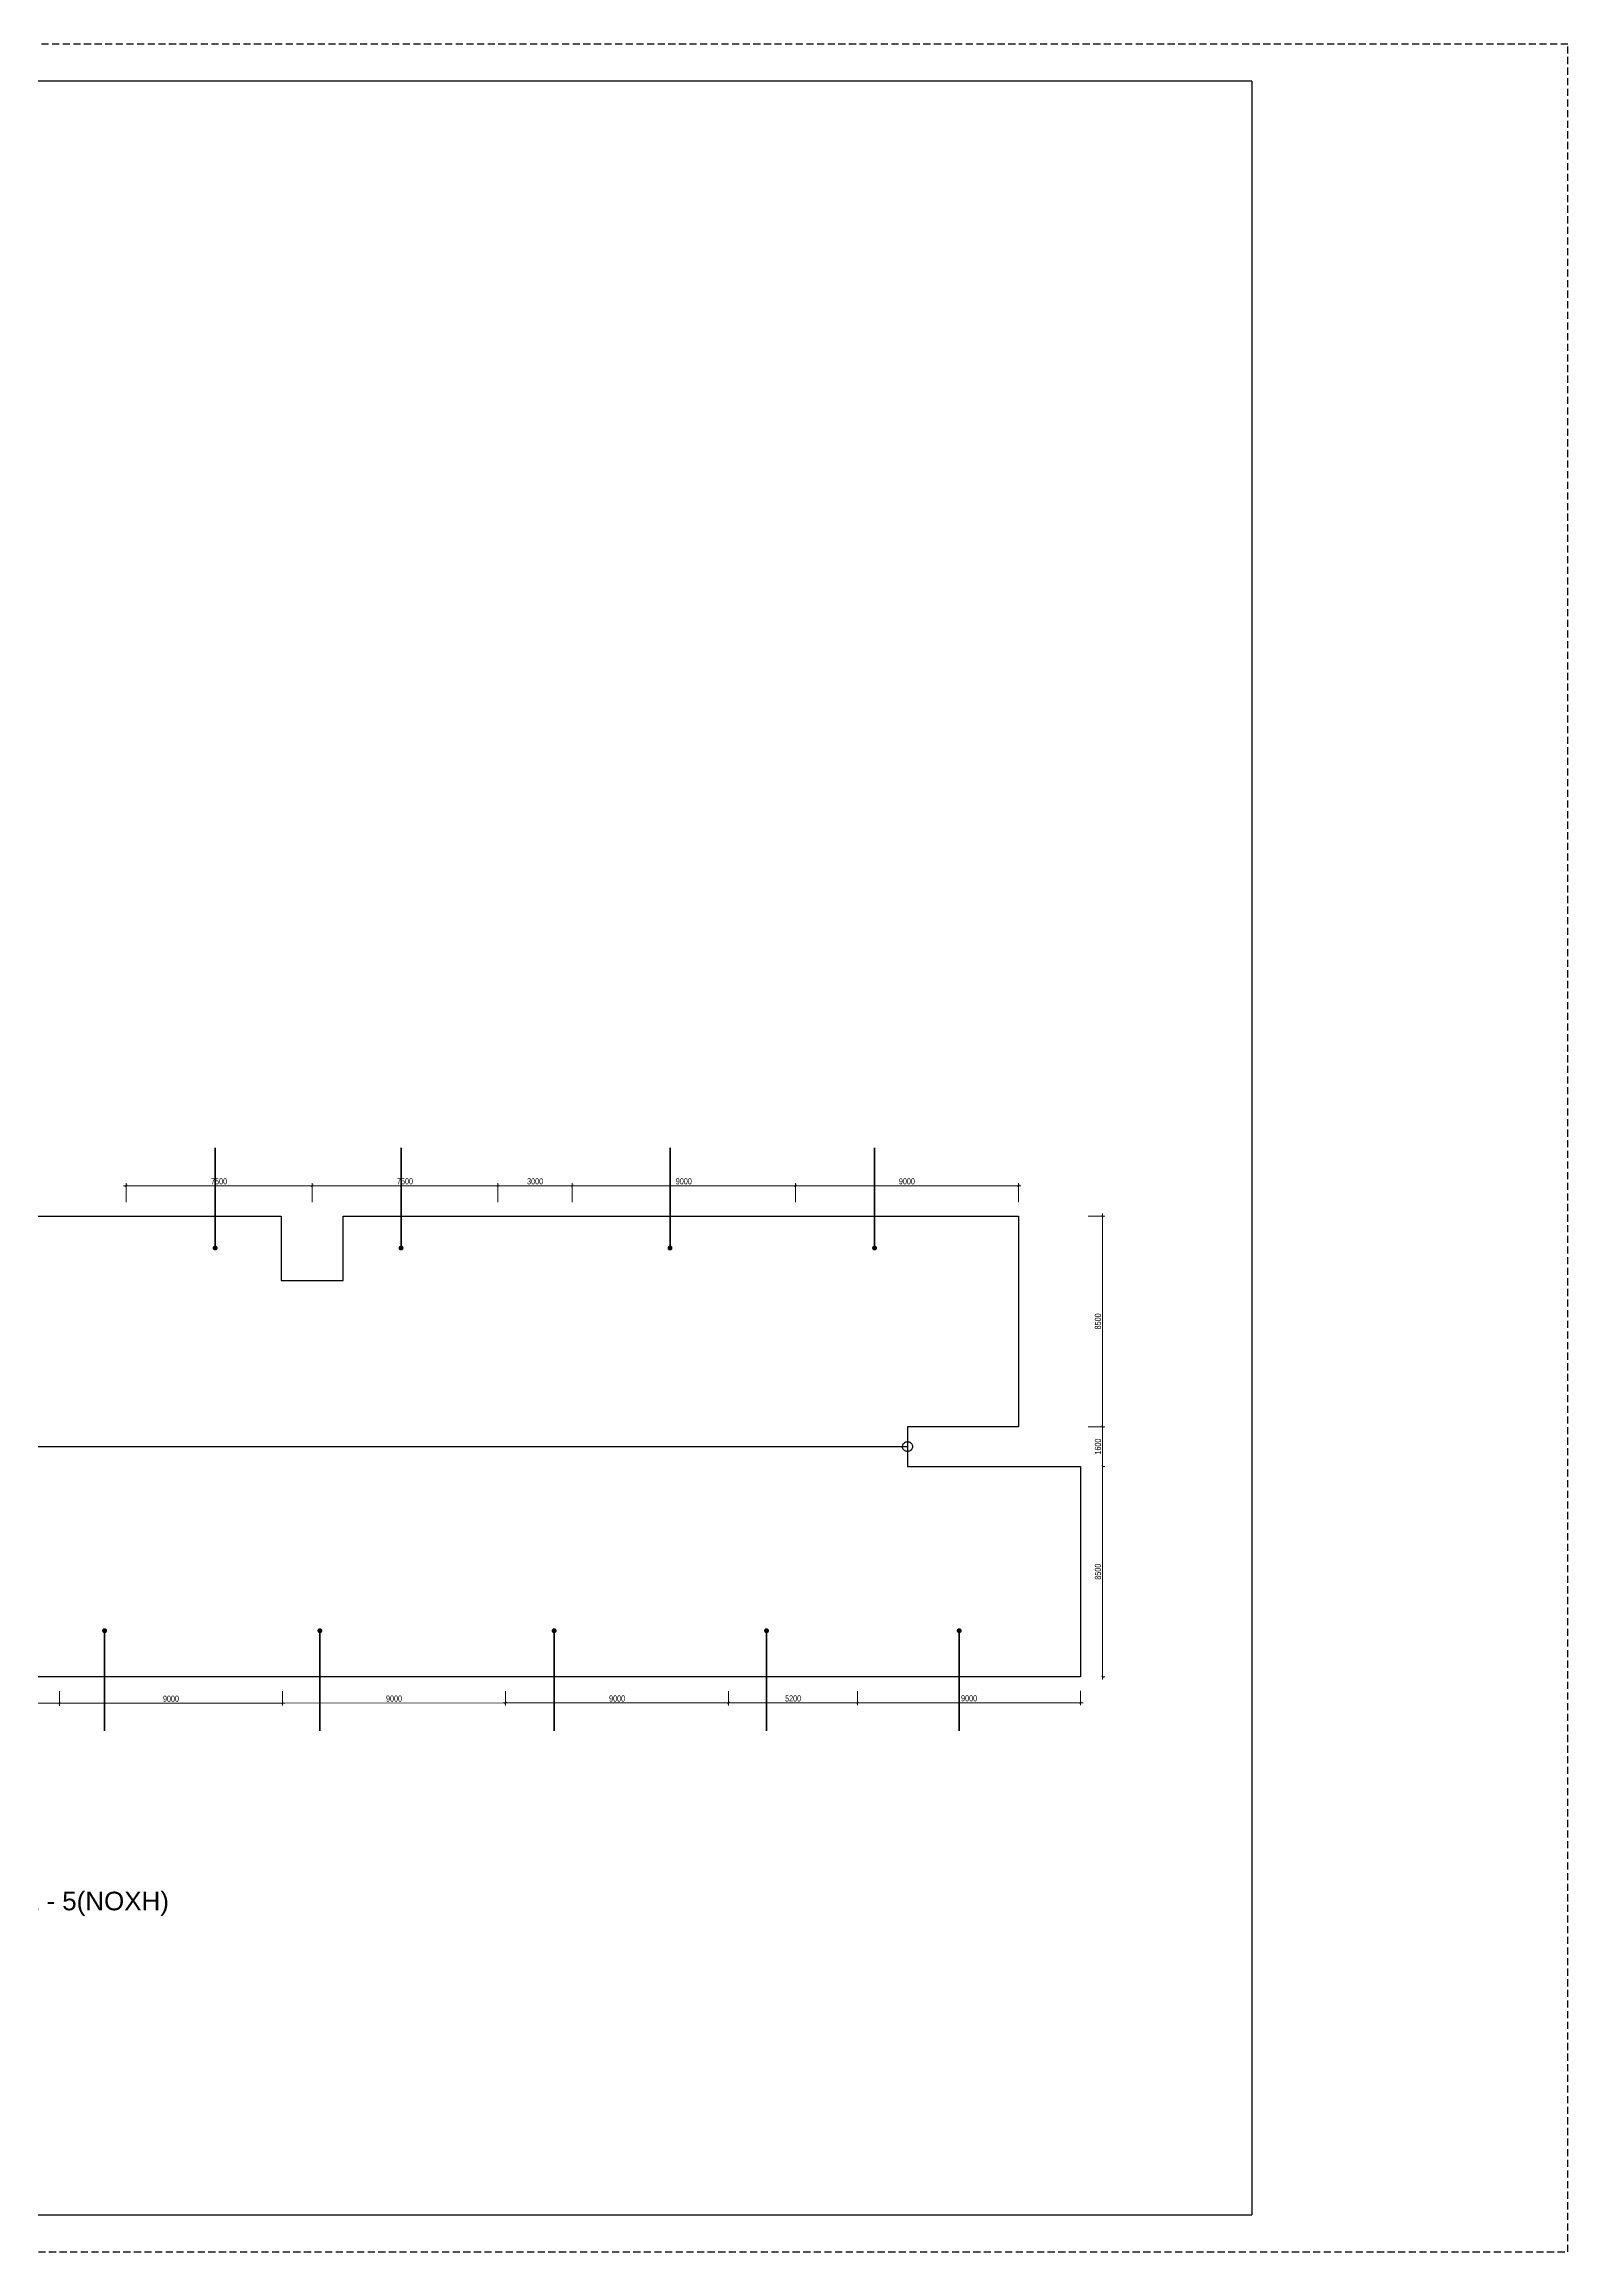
# Model space of a CAD drawing. Header units: millimetres. Extents: x 43 to 126043, y -89269 to -169.
# Drawn here: x 64572 to 126043, y -89269 to -169 of the extents above; entities that cross this region are included whole.
import ezdxf
from ezdxf.enums import TextEntityAlignment as Align

# ---------------------------------------------------------------- set-up
doc = ezdxf.new("R2010")
doc.units = ezdxf.units.MM
doc.linetypes.add('HIDDEN', pattern=[9.525, 6.35, -3.175])
doc.layers.get('0').update_dxf_attribs({"color": 231})
doc.layers.get('DefPoints').update_dxf_attribs({"color": 191})
for name, color, linetype, lineweight in [('A-SHBD', 7, 'Continuous', 35), ('A-TEXT', 255, 'Continuous', 25), ('A-WALL-INT', 31, 'Continuous', 20)]:
    doc.layers.add(name, color=color, linetype=linetype, lineweight=lineweight)
doc.layers.add('MDI-BAO', color=1, linetype='Continuous')
doc.layers.add('MDI-HANHLANG', color=5, linetype='HIDDEN', plot=False)
doc.styles.add('250602-MB CO CAU CĂN HO X1-3A-1$0$style1', font='arial.ttf')
doc.styles.add('VTK_Arial', font='arial.ttf', dxfattribs={"width": 0.8})
doc.dimstyles.new('250602-MB CO CAU CĂN HO X1-3A-1$0$Dim_50', dxfattribs={"dimscale": 50, "dimtxt": 2, "dimasz": 1.5, "dimexe": 1, "dimexo": 0, "dimgap": 1, "dimtad": 1, "dimdec": 0, "dimlfac": -1, "dimzin": 12, "dimdsep": 46, "dimtxsty": '250602-MB CO CAU CĂN HO X1-3A-1$0$style1', "dimblk1": '250602-MB CO CAU CĂN HO X1-3A-1$0$_ARCHTICK', "dimblk2": '250602-MB CO CAU CĂN HO X1-3A-1$0$_ARCHTICK', "dimsah": 1, "dimcen": 1.5, "dimdle": 1.5, "dimclrd": 256, "dimclre": 256, "dimclrt": 2, "dimadec": 1, "dimazin": 3, "dimtm": 1e-09, "dimtfac": 0.416667, "dimtdec": 0, "dimtix": 1, "dimtmove": 2, "dimatfit": 3, "dimfxl": 7, "dimfxlon": 1, "dimtolj": 1, "dimtzin": 0, "dimlwd": -1, "dimlwe": -1, "dimarcsym": 1})
doc.dimstyles.new('A-2.5-DIM100', dxfattribs={"dimscale": 100, "dimtxt": 2.5, "dimasz": 1, "dimexe": 1, "dimexo": 0, "dimgap": 0.5, "dimtad": 1, "dimdec": 0, "dimzin": 12, "dimdsep": 46, "dimtxsty": 'VTK_Arial', "dimblk": 'ARCHTICK', "dimcen": 0, "dimdle": 1, "dimclrd": 256, "dimclre": 256, "dimclrt": 7, "dimadec": 1, "dimazin": 3, "dimtfac": 1, "dimtdec": 0, "dimtmove": 0, "dimatfit": 2, "dimfxl": 20, "dimtolj": 1, "dimtzin": 0, "dimlwd": -1, "dimlwe": -1, "dimarcsym": 0})

# ---------------------------------------------------------------- blocks, each defined once
blk = doc.blocks.new('VTK-A1_BoKhungTen')
at = {"layer": 'DefPoints', "linetype": 'HIDDEN', "ltscale": 0.3}
blk.add_lwpolyline([(0, -594), (840, -594), (840, 0), (0, 0)], close=True, dxfattribs=at)
at = {"layer": 'DefPoints'}
for points in [[(755, -10), (30, -10), (30, -584), (755, -584)], [(755, -10), (755, -584)]]:
    blk.add_lwpolyline(points, dxfattribs=at)
blk = doc.blocks.new('250602-MB CO CAU CĂN HO X1-3A-1$0$_ARCHTICK')
at = {"color": 0, "linetype": 'ByBlock', "const_width": 0.15}
blk.add_lwpolyline([(-0.5, -0.5), (0.5, 0.5)], dxfattribs=at)
blk = doc.blocks.new('_ArchTick')
at = {"color": 0, "linetype": 'ByBlock', "const_width": 0.15}
blk.add_lwpolyline([(-0.5, -0.5), (0.5, 0.5)], dxfattribs=at)
blk = doc.blocks.new('*D246')
at = {"layer": 'A-WALL-INT', "transparency": 16777216}
for p, q in [((67779, -46242), (75479, -46242)), ((67879, -46902), (67879, -46142)), ((75379, -46902), (75379, -46142))]:
    blk.add_line(p, q, dxfattribs=at)
at = {"layer": 'DefPoints', "color": 0, "transparency": 16777216}
for p in [(75379, -46242), (67879, -46902, 0), (75379, -46902, 0)]:
    blk.add_point(p, dxfattribs=at)
at = {"layer": 'A-WALL-INT', "transparency": 16777216, "xscale": 100, "yscale": 100, "zscale": 100, "rotation": 180}
blk.add_blockref('_ArchTick', (67879, -46242), dxfattribs=at)
at = {"layer": 'A-WALL-INT', "transparency": 16777216, "xscale": 100, "yscale": 100, "zscale": 100}
blk.add_blockref('_ArchTick', (75379, -46242), dxfattribs=at)
at = {"layer": 'A-WALL-INT', "color": 7, "transparency": 16777216, "insert": (71629, -46064), "char_height": 250, "attachment_point": 5, "style": 'VTK_Arial'}
blk.add_mtext('\\A1;7500', dxfattribs=at)
blk = doc.blocks.new('*D247')
at = {"layer": 'A-WALL-INT', "transparency": 16777216}
for p, q in [((75279, -46242), (82979, -46242)), ((75379, -46902), (75379, -46142)), ((82879, -46902), (82879, -46142))]:
    blk.add_line(p, q, dxfattribs=at)
at = {"layer": 'DefPoints', "color": 0, "transparency": 16777216}
for p in [(82879, -46242), (75379, -46902, 0), (82879, -46902, 0)]:
    blk.add_point(p, dxfattribs=at)
at = {"layer": 'A-WALL-INT', "transparency": 16777216, "xscale": 100, "yscale": 100, "zscale": 100, "rotation": 180}
blk.add_blockref('_ArchTick', (75379, -46242), dxfattribs=at)
at = {"layer": 'A-WALL-INT', "transparency": 16777216, "xscale": 100, "yscale": 100, "zscale": 100}
blk.add_blockref('_ArchTick', (82879, -46242), dxfattribs=at)
at = {"layer": 'A-WALL-INT', "color": 7, "transparency": 16777216, "insert": (79129, -46064), "char_height": 250, "attachment_point": 5, "style": 'VTK_Arial'}
blk.add_mtext('\\A1;7500', dxfattribs=at)
blk = doc.blocks.new('*D248')
at = {"layer": 'A-WALL-INT', "transparency": 16777216}
for p, q in [((82779, -46242), (85979, -46242)), ((82879, -46902), (82879, -46142)), ((85879, -46902), (85879, -46142))]:
    blk.add_line(p, q, dxfattribs=at)
at = {"layer": 'DefPoints', "color": 0, "transparency": 16777216}
for p in [(85879, -46242), (82879, -46902, 0), (85879, -46902, 0)]:
    blk.add_point(p, dxfattribs=at)
at = {"layer": 'A-WALL-INT', "transparency": 16777216, "xscale": 100, "yscale": 100, "zscale": 100, "rotation": 180}
blk.add_blockref('_ArchTick', (82879, -46242), dxfattribs=at)
at = {"layer": 'A-WALL-INT', "transparency": 16777216, "xscale": 100, "yscale": 100, "zscale": 100}
blk.add_blockref('_ArchTick', (85879, -46242), dxfattribs=at)
at = {"layer": 'A-WALL-INT', "color": 7, "transparency": 16777216, "insert": (84379, -46064), "char_height": 250, "attachment_point": 5, "style": 'VTK_Arial'}
blk.add_mtext('\\A1;3000', dxfattribs=at)
blk = doc.blocks.new('*D249')
at = {"layer": 'A-WALL-INT', "transparency": 16777216}
for p, q in [((85779, -46242), (94979, -46242)), ((85879, -46902), (85879, -46142)), ((94879, -46902), (94879, -46142))]:
    blk.add_line(p, q, dxfattribs=at)
at = {"layer": 'DefPoints', "color": 0, "transparency": 16777216}
for p in [(94879, -46242), (85879, -46902, 0), (94879, -46902, 0)]:
    blk.add_point(p, dxfattribs=at)
at = {"layer": 'A-WALL-INT', "transparency": 16777216, "xscale": 100, "yscale": 100, "zscale": 100, "rotation": 180}
blk.add_blockref('_ArchTick', (85879, -46242), dxfattribs=at)
at = {"layer": 'A-WALL-INT', "transparency": 16777216, "xscale": 100, "yscale": 100, "zscale": 100}
blk.add_blockref('_ArchTick', (94879, -46242), dxfattribs=at)
at = {"layer": 'A-WALL-INT', "color": 7, "transparency": 16777216, "insert": (90379, -46064), "char_height": 250, "attachment_point": 5, "style": 'VTK_Arial'}
blk.add_mtext('\\A1;9000', dxfattribs=at)
blk = doc.blocks.new('*D250')
at = {"layer": 'A-WALL-INT', "transparency": 16777216}
for p, q in [((94779, -46242), (103979, -46242)), ((94879, -46902), (94879, -46142)), ((103879, -46902), (103879, -46142))]:
    blk.add_line(p, q, dxfattribs=at)
at = {"layer": 'DefPoints', "color": 0, "transparency": 16777216}
for p in [(103879, -46242), (94879, -46902, 0), (103879, -46902, 0)]:
    blk.add_point(p, dxfattribs=at)
at = {"layer": 'A-WALL-INT', "transparency": 16777216, "xscale": 100, "yscale": 100, "zscale": 100, "rotation": 180}
blk.add_blockref('_ArchTick', (94879, -46242), dxfattribs=at)
at = {"layer": 'A-WALL-INT', "transparency": 16777216, "xscale": 100, "yscale": 100, "zscale": 100}
blk.add_blockref('_ArchTick', (103879, -46242), dxfattribs=at)
at = {"layer": 'A-WALL-INT', "color": 7, "transparency": 16777216, "insert": (99379, -46064), "char_height": 250, "attachment_point": 5, "style": 'VTK_Arial'}
blk.add_mtext('\\A1;9000', dxfattribs=at)
blk = doc.blocks.new('*D251')
at = {"layer": 'A-WALL-INT', "transparency": 16777216}
for p, q in [((106688, -47468), (107366, -47468)), ((107266, -47368), (107266, -56068)), ((106688, -55968), (107366, -55968))]:
    blk.add_line(p, q, dxfattribs=at)
at = {"layer": 'DefPoints', "color": 0, "transparency": 16777216}
for p in [(106688, -47468, 0), (106688, -55968, 0), (107266, -55968)]:
    blk.add_point(p, dxfattribs=at)
at = {"layer": 'A-WALL-INT', "transparency": 16777216, "xscale": 100, "yscale": 100, "zscale": 100}
for p, rotation in [((107266, -47468), 90), ((107266, -55968), 270)]:
    blk.add_blockref('_ArchTick', p, dxfattribs=dict(at, rotation=rotation))
at = {"layer": 'A-WALL-INT', "color": 7, "transparency": 16777216, "insert": (107088, -51718), "char_height": 250, "attachment_point": 5, "rotation": 90, "style": 'VTK_Arial'}
blk.add_mtext('\\A1;8500', dxfattribs=at)
blk = doc.blocks.new('*D252')
at = {"layer": 'A-WALL-INT', "transparency": 16777216}
for p, q in [((106688, -55968), (107366, -55968)), ((107266, -55868), (107266, -57668)), ((107266, -57568), (107366, -57568))]:
    blk.add_line(p, q, dxfattribs=at)
at = {"layer": 'DefPoints', "color": 0, "transparency": 16777216}
for p in [(106688, -55968, 0), (107266, -57568, 0), (107266, -57568)]:
    blk.add_point(p, dxfattribs=at)
at = {"layer": 'A-WALL-INT', "transparency": 16777216, "xscale": 100, "yscale": 100, "zscale": 100}
for p, rotation in [((107266, -55968), 90), ((107266, -57568), 270)]:
    blk.add_blockref('_ArchTick', p, dxfattribs=dict(at, rotation=rotation))
at = {"layer": 'A-WALL-INT', "color": 7, "transparency": 16777216, "insert": (107088, -56768), "char_height": 250, "attachment_point": 5, "rotation": 90, "style": 'VTK_Arial'}
blk.add_mtext('\\A1;1600', dxfattribs=at)
blk = doc.blocks.new('*D253')
at = {"layer": 'A-WALL-INT', "transparency": 16777216}
for p, q in [((107266, -57468), (107266, -66168)), ((107266, -57568), (107366, -57568)), ((107266, -66068), (107366, -66068))]:
    blk.add_line(p, q, dxfattribs=at)
at = {"layer": 'DefPoints', "color": 0, "transparency": 16777216}
for p in [(107266, -57568, 0), (107266, -66068, 0), (107266, -66068)]:
    blk.add_point(p, dxfattribs=at)
at = {"layer": 'A-WALL-INT', "transparency": 16777216, "xscale": 100, "yscale": 100, "zscale": 100}
for p, rotation in [((107266, -57568), 90), ((107266, -66068), 270)]:
    blk.add_blockref('_ArchTick', p, dxfattribs=dict(at, rotation=rotation))
at = {"layer": 'A-WALL-INT', "color": 7, "transparency": 16777216, "insert": (107088, -61818), "char_height": 250, "attachment_point": 5, "rotation": 90, "style": 'VTK_Arial'}
blk.add_mtext('\\A1;8500', dxfattribs=at)
blk = doc.blocks.new('*D254')
at = {"layer": 'A-WALL-INT', "transparency": 16777216}
for p, q in [((97387, -66635), (97387, -67210)), ((106387, -66630), (106387, -67205)), ((106487, -67105), (97287, -67110))]:
    blk.add_line(p, q, dxfattribs=at)
at = {"layer": 'DefPoints', "color": 0, "transparency": 16777216}
for p in [(97387, -66635, 0), (106387, -66630, 0), (97387, -67110)]:
    blk.add_point(p, dxfattribs=at)
at = {"layer": 'A-WALL-INT', "transparency": 16777216, "xscale": 100, "yscale": 100, "zscale": 100}
for p, rotation in [((97387, -67110), 180.0318309853435), ((106387, -67105), 0.03183098534361939)]:
    blk.add_blockref('_ArchTick', p, dxfattribs=dict(at, rotation=rotation))
at = {"layer": 'A-WALL-INT', "color": 7, "transparency": 16777216, "insert": (101887, -66930), "char_height": 250, "attachment_point": 5, "rotation": 0.03183, "style": 'VTK_Arial'}
blk.add_mtext('\\A1;9000', dxfattribs=at)
blk = doc.blocks.new('*D255')
at = {"layer": 'A-WALL-INT', "transparency": 16777216}
for p, q in [((92187, -66635), (92187, -67213)), ((97387, -66635), (97387, -67210)), ((97487, -67110), (92087, -67113))]:
    blk.add_line(p, q, dxfattribs=at)
at = {"layer": 'DefPoints', "color": 0, "transparency": 16777216}
for p in [(92187, -66635, 0), (97387, -66635, 0), (92187, -67113)]:
    blk.add_point(p, dxfattribs=at)
at = {"layer": 'A-WALL-INT', "transparency": 16777216, "xscale": 100, "yscale": 100, "zscale": 100}
for p, rotation in [((92187, -67113), 180.0318309853435), ((97387, -67110), 0.03183098534361939)]:
    blk.add_blockref('_ArchTick', p, dxfattribs=dict(at, rotation=rotation))
at = {"layer": 'A-WALL-INT', "color": 7, "transparency": 16777216, "insert": (94787, -66934), "char_height": 250, "attachment_point": 5, "rotation": 0.03183, "style": 'VTK_Arial'}
blk.add_mtext('\\A1;5200', dxfattribs=at)
blk = doc.blocks.new('*D256')
at = {"layer": 'A-WALL-INT', "transparency": 16777216}
for p, q in [((83187, -66635), (83187, -67218)), ((92187, -66635), (92187, -67213)), ((92287, -67113), (83087, -67118))]:
    blk.add_line(p, q, dxfattribs=at)
at = {"layer": 'DefPoints', "color": 0, "transparency": 16777216}
for p in [(83187, -66635, 0), (92187, -66635, 0), (83187, -67118)]:
    blk.add_point(p, dxfattribs=at)
at = {"layer": 'A-WALL-INT', "transparency": 16777216, "xscale": 100, "yscale": 100, "zscale": 100}
for p, rotation in [((83187, -67118), 180.0318309853435), ((92187, -67113), 0.03183098534361939)]:
    blk.add_blockref('_ArchTick', p, dxfattribs=dict(at, rotation=rotation))
at = {"layer": 'A-WALL-INT', "color": 7, "transparency": 16777216, "insert": (87687, -66938), "char_height": 250, "attachment_point": 5, "rotation": 0.03183, "style": 'VTK_Arial'}
blk.add_mtext('\\A1;9000', dxfattribs=at)
blk = doc.blocks.new('*D257')
at = {"layer": 'A-WALL-INT', "transparency": 16777216}
for p, q in [((74187, -66635), (74187, -67223)), ((83187, -66635), (83187, -67218)), ((83287, -67118), (74087, -67123))]:
    blk.add_line(p, q, dxfattribs=at)
at = {"layer": 'DefPoints', "color": 0, "transparency": 16777216}
for p in [(74187, -66635, 0), (83187, -66635, 0), (74187, -67123)]:
    blk.add_point(p, dxfattribs=at)
at = {"layer": 'A-WALL-INT', "transparency": 16777216, "xscale": 100, "yscale": 100, "zscale": 100}
for p, rotation in [((74187, -67123), 180.0318309853435), ((83187, -67118), 0.03183098534361939)]:
    blk.add_blockref('_ArchTick', p, dxfattribs=dict(at, rotation=rotation))
at = {"layer": 'A-WALL-INT', "color": 7, "transparency": 16777216, "insert": (78687, -66943), "char_height": 250, "attachment_point": 5, "rotation": 0.03183, "style": 'VTK_Arial'}
blk.add_mtext('\\A1;9000', dxfattribs=at)
blk = doc.blocks.new('*D258')
at = {"layer": 'A-WALL-INT', "transparency": 16777216}
for p, q in [((65187, -66635), (65187, -67228)), ((74187, -66635), (74187, -67223)), ((74287, -67123), (65087, -67128))]:
    blk.add_line(p, q, dxfattribs=at)
at = {"layer": 'DefPoints', "color": 0, "transparency": 16777216}
for p in [(65187, -66635, 0), (74187, -66635, 0), (65187, -67128)]:
    blk.add_point(p, dxfattribs=at)
at = {"layer": 'A-WALL-INT', "transparency": 16777216, "xscale": 100, "yscale": 100, "zscale": 100}
for p, rotation in [((65187, -67128), 180.0318309853435), ((74187, -67123), 0.03183098534361939)]:
    blk.add_blockref('_ArchTick', p, dxfattribs=dict(at, rotation=rotation))
at = {"layer": 'A-WALL-INT', "color": 7, "transparency": 16777216, "insert": (69687, -66948), "char_height": 250, "attachment_point": 5, "rotation": 0.03183, "style": 'VTK_Arial'}
blk.add_mtext('\\A1;9000', dxfattribs=at)
blk = doc.blocks.new('*D259')
at = {"layer": 'A-WALL-INT', "transparency": 16777216}
for p, q in [((56187, -66635), (56187, -67233)), ((65187, -66635), (65187, -67228)), ((65287, -67128), (56087, -67133))]:
    blk.add_line(p, q, dxfattribs=at)
at = {"layer": 'DefPoints', "color": 0, "transparency": 16777216}
for p in [(56187, -66635, 0), (65187, -66635, 0), (56187, -67133)]:
    blk.add_point(p, dxfattribs=at)
at = {"layer": 'A-WALL-INT', "transparency": 16777216, "xscale": 100, "yscale": 100, "zscale": 100}
for p, rotation in [((56187, -67133), 180.0318309853435), ((65187, -67128), 0.03183098534361939)]:
    blk.add_blockref('_ArchTick', p, dxfattribs=dict(at, rotation=rotation))
at = {"layer": 'A-WALL-INT', "color": 7, "transparency": 16777216, "insert": (60687, -66953), "char_height": 250, "attachment_point": 5, "rotation": 0.03183, "style": 'VTK_Arial'}
blk.add_mtext('\\A1;9000', dxfattribs=at)

msp = doc.modelspace()

# ---------------------------------------------------------------- linework, layer by layer
at = {"layer": 'MDI-BAO', "elevation": 0}
msp.add_lwpolyline([(62029.3, -47468.5), (74129.3, -47468.5), (74129.3, -50067.9), (76629.3, -50067.9), (76629.3, -47468.5), (103879.3, -47468.5), (103879.3, -55968.5), (99401.9, -55968.5), (99401.9, -57568.5), (106386.8, -57568.5), (106386.8, -66068.5), (56186.9, -66068.5)], dxfattribs=at)
at = {"layer": 'MDI-HANHLANG'}
msp.add_line((59429.3, -56768.5, 0), (99401.9, -56768.5, 0), dxfattribs=at)
msp.add_circle((99401.9, -56768.5, 0), 200, dxfattribs=at)

# ---------------------------------------------------------------- block references
at = {"layer": 'DefPoints', "xscale": 150, "yscale": 150, "zscale": 150}
msp.add_blockref('VTK-A1_BoKhungTen', (43.4, -168.9), dxfattribs=at)

# ---------------------------------------------------------------- texts
at = {"layer": 'A-TEXT', "style": 'VTK_Arial'}
msp.add_text('MẶT BẰNG TẦNG ĐIỂN HÌNH TÒA Z - 5(NOXH)', height=750, dxfattribs=at).set_placement((58141.5, -75483.9), align=Align.CENTER)

# ---------------------------------------------------------------- dimensions: what is measured, and where the dimension line sits
at = {"layer": 'A-WALL-INT'}
for p1, p2, distance, picture, middle in [((67879.3, -46901.9, 0), (75379.3, -46901.9, 0), 660.1, '*D246', (71629.3, -46064.2)), ((106687.6, -47468.5, 0), (106687.6, -55968.5, 0), 578.4, '*D251', (107088.4, -51718.5)), ((106386.9, -66630, 0), (97386.9, -66635, 0), 475.1, '*D254', (101887, -66930, 0))]:
    dim = msp.add_aligned_dim(p1=p1, p2=p2, distance=distance, dimstyle='A-2.5-DIM100', override={"dimpost": '\\X'}, dxfattribs=at)
    dim.commit()
    dim.dimension.update_dxf_attribs({"geometry": picture, "text_midpoint": middle})
for base, p1, p2, angle, picture, middle in [((82879.3, -46241.8), (75379.3, -46901.9, 0), (82879.3, -46901.9, 0), 180, '*D247', (79129.3, -46064.2)), ((85879.3, -46241.8), (82879.3, -46901.9, 0), (85879.3, -46901.9, 0), 180, '*D248', (84379.3, -46064.1)), ((94879.3, -46241.8), (85879.3, -46901.9, 0), (94879.3, -46901.9, 0), 180, '*D249', (90379.3, -46064.2)), ((103879.3, -46241.8), (94879.3, -46901.9, 0), (103879.3, -46901.9, 0), 180, '*D250', (99379.3, -46064.2)), ((107266, -57568.5), (106687.6, -55968.5, 0), (107266, -57568.5, 0), 90, '*D252', (107088.4, -56768.5)), ((107266, -66068.5), (107266, -57568.5, 0), (107266, -66068.5, 0), 90, '*D253', (107088.4, -61818.5)), ((56187.1, -67133.1, 0), (65186.9, -66635, 0), (56186.9, -66635, 0), 0.031831, '*D259', (60687, -66952.9, 0)), ((65187.1, -67128.1, 0), (74186.9, -66635, 0), (65186.9, -66635, 0), 0.031831, '*D258', (69687, -66947.9, 0)), ((74187.1, -67123.1, 0), (83186.9, -66635, 0), (74186.9, -66635, 0), 0.031831, '*D257', (78687, -66942.9, 0)), ((83187.1, -67118.1, 0), (92186.9, -66635, 0), (83186.9, -66635, 0), 0.031831, '*D256', (87687, -66937.9, 0)), ((92187.1, -67113.1, 0), (97386.9, -66635, 0), (92186.9, -66635, 0), 0.031831, '*D255', (94787, -66934, 0))]:
    dim = msp.add_linear_dim(base=base, p1=p1, p2=p2, angle=angle, dimstyle='A-2.5-DIM100', override={"dimpost": '\\X', "dimtmove": 1}, dxfattribs=at)
    dim.commit()
    dim.dimension.update_dxf_attribs({"geometry": picture, "text_midpoint": middle})

# ---------------------------------------------------------------- leaders
at = {"layer": 'A-SHBD'}
for points in [[(71470.3, -48755.1), (71470, -44707.8)], [(78970.3, -48755.1), (78970, -44707.8)], [(89822, -48755.1), (89821.7, -44707.8)], [(98072, -48755.1), (98071.7, -44707.8)], [(67009.7, -64200.4, 0), (67009.4, -68247.7, 0)], [(75695.4, -64200.4, 0), (75695.1, -68247.7, 0)], [(85147.6, -64200.4, 0), (85147.3, -68247.7, 0)], [(93715.3, -64200.4, 0), (93715, -68247.7, 0)], [(101488.9, -64200.4, 0), (101488.6, -68247.7, 0)]]:
    msp.add_leader(points, dimstyle='250602-MB CO CAU CĂN HO X1-3A-1$0$Dim_50', override={"dimasz": 4, "dimtad": 0, "dimldrblk": 'Dot', "dimtfill": 1}, dxfattribs=at)

doc.saveas('drawing.dxf')
